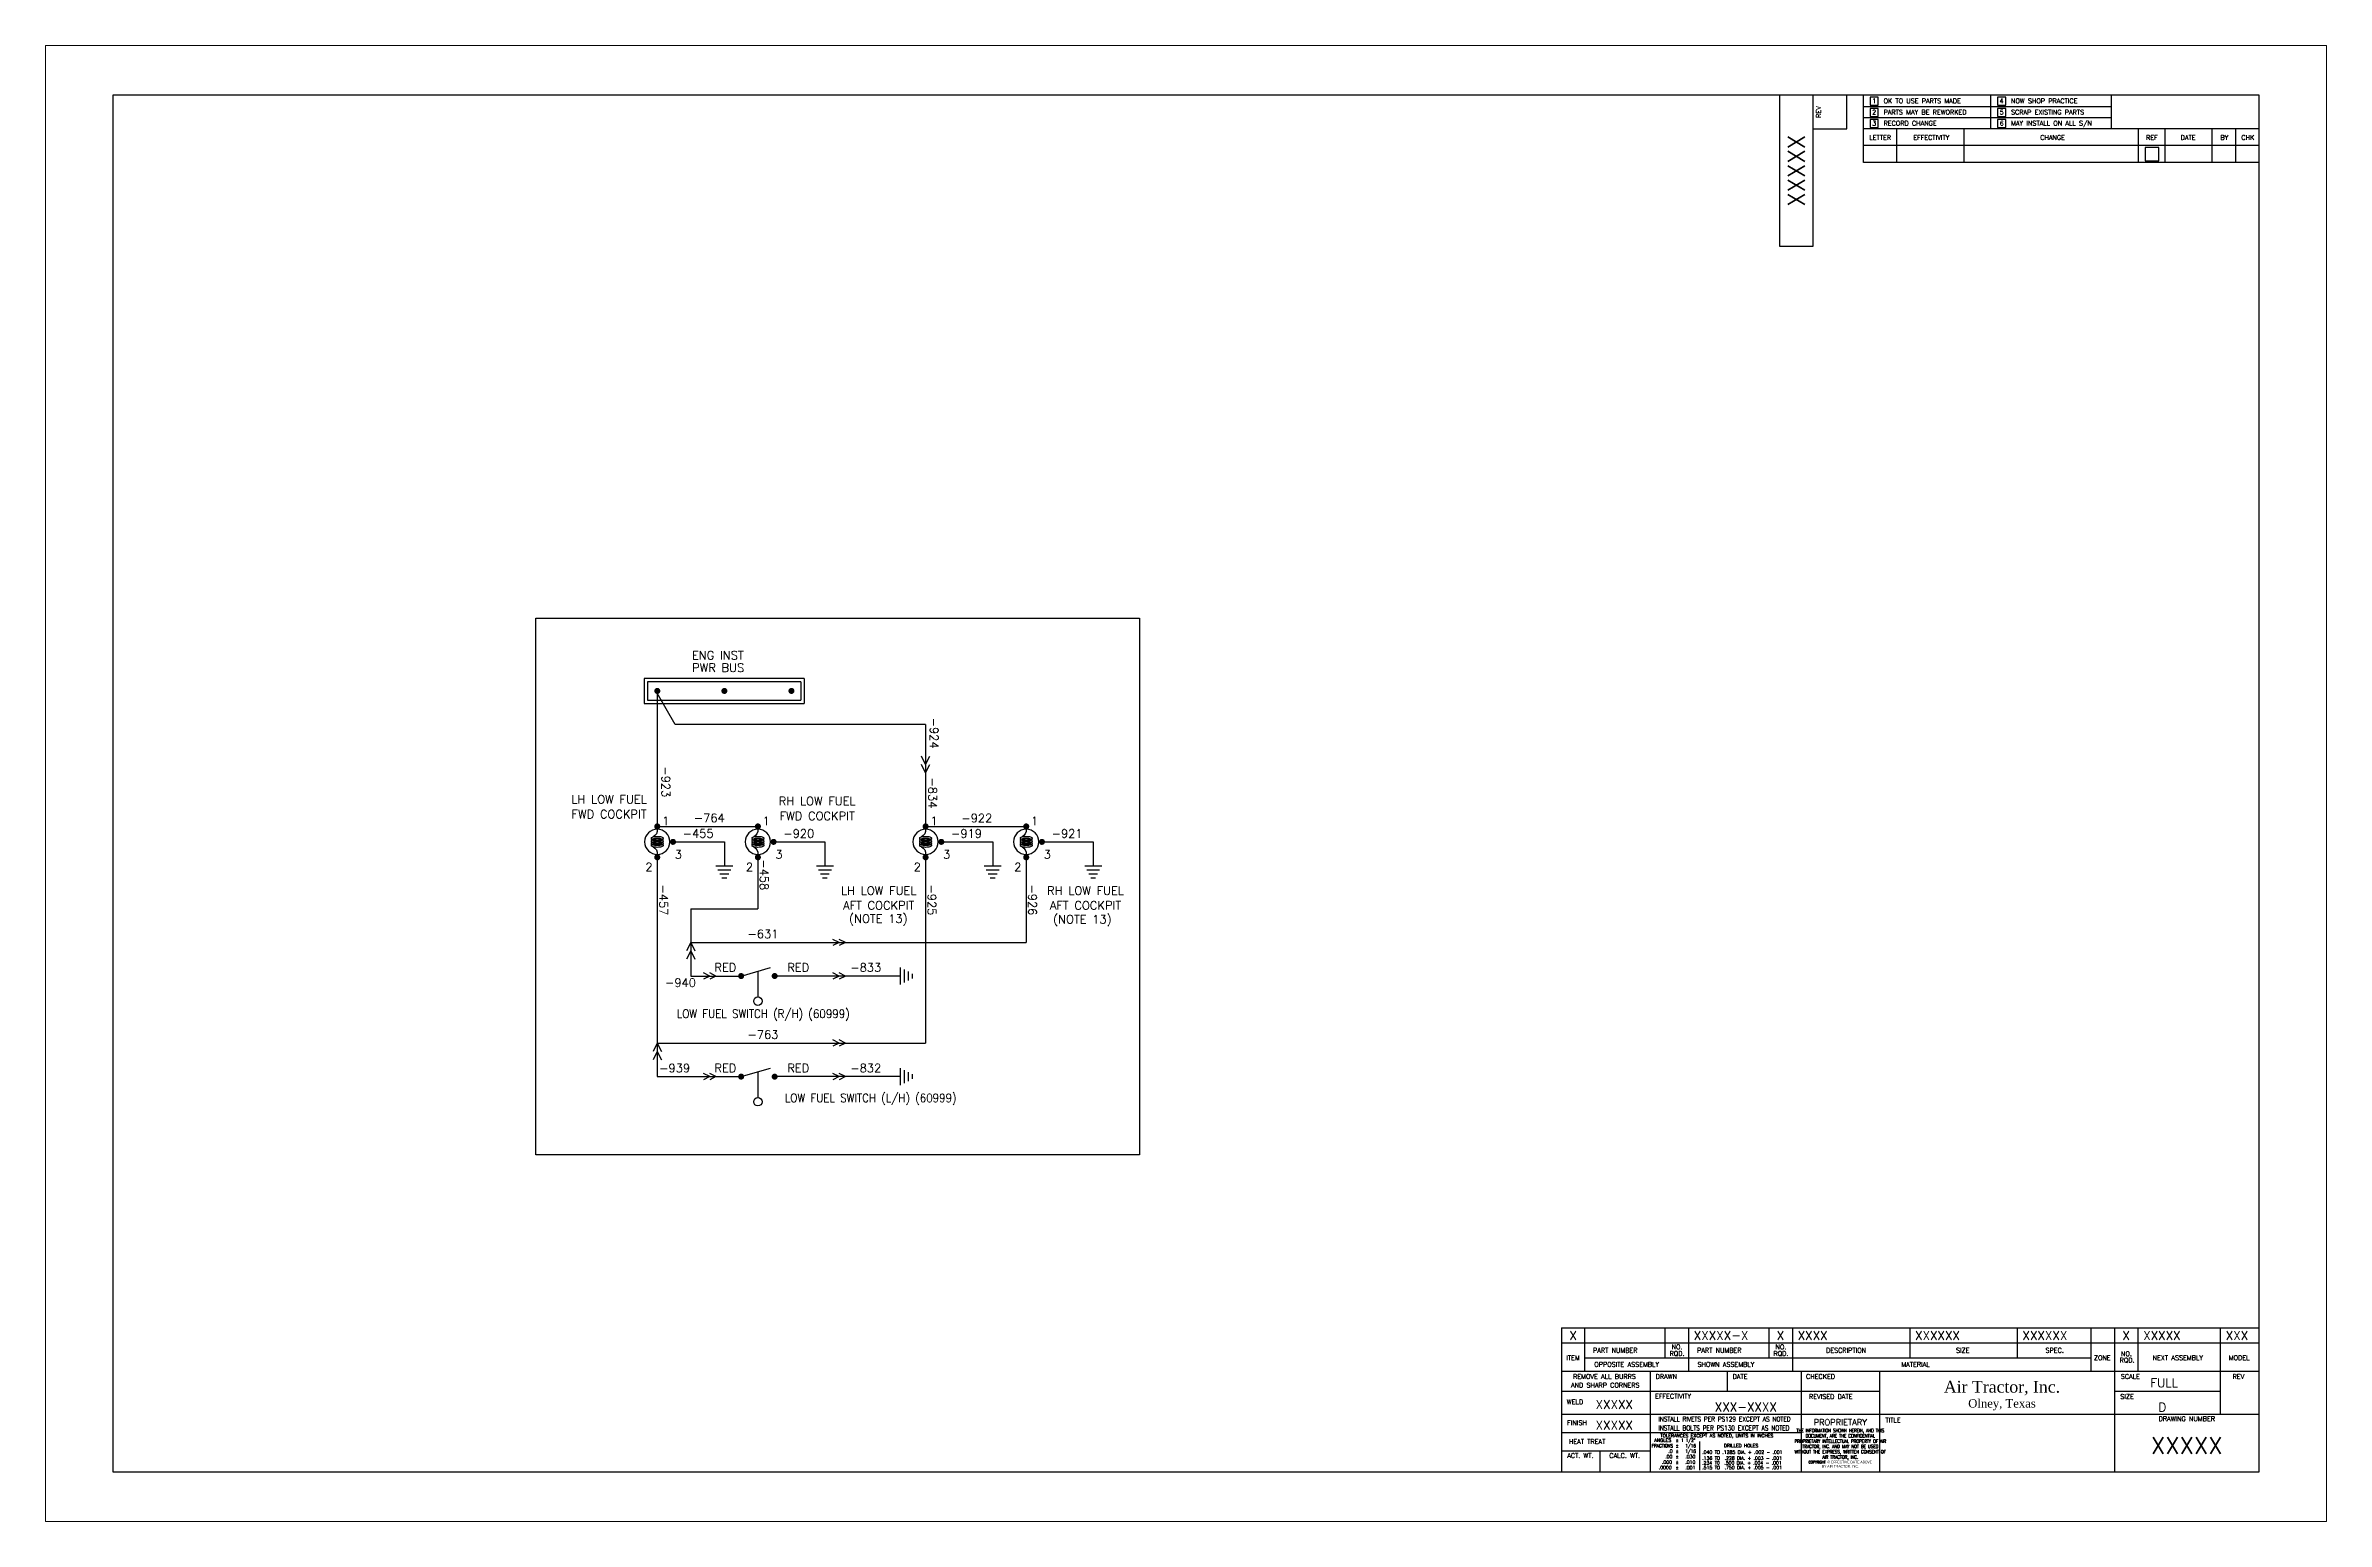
# Paper-space layout 'DX1' of a CAD drawing. Extents: x 0 to 34, y 0 to 22.
# The model-space entities are those that its viewports show. They can reach past a viewport. Long polylines and large blocks are cut down to what shows.
import ezdxf
from ezdxf.enums import TextEntityAlignment as Align

# ---------------------------------------------------------------- set-up
doc = ezdxf.new("R2010")
doc.units = 0
doc.header["$LTSCALE"] = 0.3
doc.header["$MEASUREMENT"] = 0
doc.layers.get('Defpoints').update_dxf_attribs({"linetype": 'CONTINUOUS'})
for name, color, linetype in [('1', 1, 'CONTINUOUS'), ('N', 2, 'CONTINUOUS'), ('NOTES', 2, 'CONTINUOUS'), ('TB', 1, 'CONTINUOUS'), ('TB Border', 9, 'CONTINUOUS'), ('W', 11, 'CONTINUOUS')]:
    doc.layers.add(name, color=color, linetype=linetype)
doc.styles.add('050', font='romans', dxfattribs={"height": 0.05})
doc.styles.add('070', font='ROMANS', dxfattribs={"height": 0.07})
doc.styles.add('130', font='ROMANS', dxfattribs={"height": 0.125})
doc.styles.add('250', font='ROMANS', dxfattribs={"height": 0.25})
doc.styles.add('AT', font='georgia.ttf', dxfattribs={"height": 0.175})
doc.styles.add('ROMANS', font='ROMANS.shx')

# ---------------------------------------------------------------- blocks, each defined once
blk = doc.blocks.new('tbn')
at = {"layer": 'TB', "color": 6}
for p, q in [((-1.17, 0.86), (-1.17, 0)), ((-3.42, 0.585), (-1.17, 0.585)), ((-2.682, 0.452), (-2.682, 0.026))]:
    blk.add_line(p, q, dxfattribs=at)
at = {"layer": 'NOTES', "insert": (-1.142, 0.418), "char_height": 0.078125, "attachment_point": 4, "style": 'ROMANS'}
blk.add_mtext_dynamic_manual_height_columns('\\pxsm0.95,qc;{\\H1.152x;PROPRIETARY\\H0.86806x;\\W0.75;\\P\\H0.64x;\\C41;THE INFORMATION SHOWN HEREIN, AND THIS DOCUMENT, ARE THE CONFIDENTIAL PROPRIETARY INTELLECTUAL PROPERTY OF AIR TRACTOR, INC. AND MAY NOT BE USED WITHOUT THE EXPRESS, WRITTEN CONSENT OF AIR TRACTOR, INC.\\P\\H0.8x;COPYRIGHT \\fArial|b0|i0|c0|p34;\\W1;©\\fMS Shell Dlg|b0|i0|c0|p0;\\W0.75; EFFECTIVE DATE ABOVE\\PBY AIR TRACTOR, INC.}', width=1.11337, gutter_width=0.781, heights=[0], dxfattribs=at)
at = {"layer": 'TB', "color": 6, "style": '070'}
blk.add_text('EFFECTIVITY', height=0.07, dxfattribs=at).set_placement((-3.078, 1.126), align=Align.MIDDLE)
at = {"layer": 'TB', "color": 6, "style": '070', "width": 0.85}
for s, p in [('INSTALL BOLTS PER PS130 EXCEPT AS NOTED', (-2.321, 0.652)), ('INSTALL RIVETS PER PS129 EXCEPT AS NOTED', (-2.312, 0.786))]:
    blk.add_text(s, height=0.07, dxfattribs=at).set_placement(p, align=Align.MIDDLE)
at = {"layer": 'TB', "color": 6, "style": '050'}
for s, width, p in [('FRACTIONS', 0.8, (-3.395, 0.363)), ('1 1/2%%D', 0.9, (-2.959, 0.445)), ('1/16', 0.9, (-2.896, 0.363)), ('1/16', 0.9, (-2.896, 0.282))]:
    blk.add_text(s, height=0.05, dxfattribs=dict(at, width=width)).set_placement(p)
for s, p in [('ANGLES', (-3.357, 0.445)), ('%%P', (-3.043, 0.445)), ('%%P', (-3.043, 0.363)), ('.0000', (-3.292, 0.038)), ('.000', (-3.244, 0.119)), ('.00', (-3.196, 0.2)), ('.0', (-3.149, 0.282)), ('%%P', (-3.043, 0.282)), ('%%P', (-3.043, 0.2)), ('%%P', (-3.043, 0.119)), ('%%P', (-3.043, 0.036)), ('.030', (-2.896, 0.2)), ('.010', (-2.896, 0.119)), ('.001', (-2.896, 0.036)), ('.040 TO .1285 DIA. + .002 - .001', (-2.644, 0.267)), ('.136 TO  .228 DIA. + .003 - .001', (-2.644, 0.178)), ('.234 T0  .500 DIA. + .004 - .001', (-2.644, 0.107)), ('.515 TO  .750 DIA. + .005 - .001', (-2.644, 0.037))]:
    blk.add_text(s, height=0.05, dxfattribs=at).set_placement(p)
for s, p in [('TOLERANCES EXCEPT AS NOTED, UNITS IN INCHES', (-2.426, 0.514)), ('DRILLED HOLES', (-2.064, 0.364))]:
    blk.add_text(s, height=0.05, dxfattribs=at).set_placement(p, align=Align.CENTER)
blk = doc.blocks.new('ATB')
at = {"layer": 'TB', "color": 2, "width": 3.35, "attachment_point": 2, "style": 'AT'}
for s, insert, char_height in [('Air Tractor, Inc.', (-1.675, 0.494), 0.175), ('Olney, Texas', (-1.675, 0.222), 0.125)]:
    blk.add_mtext(s, dxfattribs=dict(at, insert=insert, char_height=char_height))
blk = doc.blocks.new('LIGHT')
at = {"layer": '1', "const_width": 0.045}
for points in [[(-0.208, 0, -1), (-0.253, 0, -1)], [(0.208, 0, 1), (0.253, 0, 1)]]:
    blk.add_lwpolyline(points, format="xyb", close=True, dxfattribs=at)
at = {"layer": '1', "color": 4}
for points in [[(-0.055, -0.088, 0.236857), (-0.046, -0.084, 0.085474), (-0.035, -0.062, 0.043091), (-0.03, -0.036, 0.031808), (-0.027, 0, 0.031808), (-0.03, 0.036, 0.043091), (-0.035, 0.062, 0.085474), (-0.046, 0.084, 0.236857), (-0.055, 0.088, 0.236857), (-0.063, 0.084, 0.085474), (-0.074, 0.062, 0.043091), (-0.08, 0.036, 0.031808), (-0.082, 0, 0.031808), (-0.08, -0.036, 0.043091), (-0.074, -0.062, 0.085474), (-0.063, -0.084, 0.236857)], [(-0.028, -0.088, 0.236857), (-0.019, -0.084, 0.085474), (-0.008, -0.062, 0.043091), (-0.003, -0.036, 0.031808), (0, 0, 0.031808), (-0.003, 0.036, 0.043091), (-0.008, 0.062, 0.085474), (-0.019, 0.084, 0.236857), (-0.028, 0.088, 0.236857), (-0.036, 0.084, 0.085474), (-0.047, 0.062, 0.043091), (-0.053, 0.036, 0.031808), (-0.055, 0, 0.031808), (-0.053, -0.036, 0.043091), (-0.047, -0.062, 0.085474), (-0.036, -0.084, 0.236857)], [(0, -0.088, 0.236857), (0.008, -0.084, 0.085474), (0.019, -0.062, 0.043091), (0.025, -0.036, 0.031808), (0.027, 0, 0.031808), (0.025, 0.036, 0.043091), (0.019, 0.062, 0.085474), (0.008, 0.084, 0.236857), (0, 0.088, 0.236857), (-0.008, 0.084, 0.085474), (-0.019, 0.062, 0.043091), (-0.025, 0.036, 0.031808), (-0.027, 0, 0.031808), (-0.025, -0.036, 0.043091), (-0.019, -0.062, 0.085474), (-0.008, -0.084, 0.236857)], [(0.028, -0.088, 0.236857), (0.037, -0.084, 0.085474), (0.048, -0.062, 0.043091), (0.053, -0.036, 0.031808), (0.056, 0, 0.031808), (0.053, 0.036, 0.043091), (0.048, 0.062, 0.085474), (0.037, 0.084, 0.236857), (0.028, 0.088, 0.236857), (0.02, 0.084, 0.085474), (0.009, 0.062, 0.043091), (0.003, 0.036, 0.031808), (0.001, 0, 0.031808), (0.003, -0.036, 0.043091), (0.009, -0.062, 0.085474), (0.02, -0.084, 0.236857)], [(0.055, -0.088, 0.236857), (0.063, -0.084, 0.085474), (0.074, -0.062, 0.043091), (0.08, -0.036, 0.031808), (0.082, 0, 0.031808), (0.08, 0.036, 0.043091), (0.074, 0.062, 0.085474), (0.063, 0.084, 0.236857), (0.055, 0.088, 0.236857), (0.046, 0.084, 0.085474), (0.035, 0.062, 0.043091), (0.03, 0.036, 0.031808), (0.027, 0, 0.031808), (0.03, -0.036, 0.043091), (0.035, -0.062, 0.085474), (0.046, -0.084, 0.236857)]]:
    blk.add_lwpolyline(points, format="xyb", close=True, dxfattribs=at)
at = {"layer": '1'}
blk.add_circle((0, 0), 0.188, dxfattribs=at)
at = {"layer": '1', "color": 4}
for centre, start, end in [((-0.179, 0.12), 266.141, 330.892), ((0.179, 0.12), 209.108, 273.859)]:
    blk.add_arc(centre, 0.121, start, end, dxfattribs=at)
blk = doc.blocks.new('GR')
at = {"layer": '1'}
for p, q in [((-0.125, 0), (0.125, 0)), ((-0.095, 0.06), (0.095, 0.06)), ((-0.065, 0.12), (0.065, 0.12)), ((-0.035, 0.18), (0.035, 0.18))]:
    blk.add_line(p, q, dxfattribs=at)
blk = doc.blocks.new('WL')
at = {"layer": '1'}
for p, q in [((0, 0), (-0.0625, -0.125)), ((0, 0), (0.0625, -0.125)), ((0, -0.125), (-0.0625, -0.25)), ((0, -0.125), (0.0625, -0.25))]:
    blk.add_line(p, q, dxfattribs=at)

msp = doc.modelspace()

# ---------------------------------------------------------------- linework, layer by layer
at = {"layer": '1'}
for p, q in [((7.924, 11.827), (7.924, 11.452)), ((10.306, 11.827), (7.924, 11.827)), ((7.974, 11.777), (7.974, 11.502)), ((10.256, 11.777), (7.974, 11.777)), ((10.256, 11.777), (10.256, 11.502)), ((10.306, 11.827), (10.306, 11.452)), ((7.924, 11.452), (10.306, 11.452)), ((7.974, 11.502), (10.256, 11.502)), ((9.618, 7.452), (9.618, 7.077)), ((9.618, 5.952), (9.618, 5.577))]:
    msp.add_line(p, q, dxfattribs=at)
at = {"layer": '1', "const_width": 0.045}
for points in [[(8.096, 11.64, 1), (8.141, 11.64, 1)], [(9.096, 11.64, 1), (9.141, 11.64, 1)], [(10.096, 11.64, 1), (10.141, 11.64, 1)], [(8.33, 9.39, -1), (8.375, 9.39, -1)], [(9.83, 9.39, -1), (9.875, 9.39, -1)], [(12.33, 9.39, -1), (12.375, 9.39, -1)], [(13.83, 9.39, -1), (13.875, 9.39, -1)], [(9.391, 7.39, 1), (9.346, 7.39, 1)], [(9.891, 7.39, 1), (9.846, 7.39, 1)], [(9.391, 5.89, 1), (9.346, 5.89, 1)], [(9.891, 5.89, 1), (9.846, 5.89, 1)]]:
    msp.add_lwpolyline(points, format="xyb", close=True, dxfattribs=at)
at = {"layer": '1'}
for points in [[(9.368, 7.39), (9.806, 7.515)], [(9.368, 5.89), (9.806, 6.015)]]:
    msp.add_lwpolyline(points, dxfattribs=at)
for centre in [(9.618, 7.015), (9.618, 5.515)]:
    msp.add_circle(centre, 0.0625, dxfattribs=at)
at = {"layer": 'NOTES'}
for p, q in [((6.309, 12.724), (15.309, 12.724)), ((6.309, 4.724), (6.309, 12.724)), ((15.309, 12.724), (15.309, 4.724)), ((15.309, 4.724), (6.309, 4.724))]:
    msp.add_line(p, q, dxfattribs=at)
at = {"layer": 'TB', "color": 9}
for p, q in [((24.849, 20.52), (24.849, 18.27)), ((25.349, 18.27), (25.349, 20.52)), ((25.849, 20.02), (25.849, 20.52)), ((26.099, 19.52), (26.099, 20.52)), ((29.799, 20.02), (29.799, 20.52)), ((25.349, 20.02), (25.849, 20.02)), ((32, 20.02), (26.099, 20.02)), ((24.849, 18.27), (25.349, 18.27)), ((21.599, 2.145), (21.599, 0)), ((29.839, 2.145), (29.839, 0)), ((21.599, 1.5), (32, 1.5)), ((22.919, 1.5), (22.919, 0)), ((26.339, 1.5), (26.339, 0)), ((21.599, 0.86), (32, 0.86))]:
    msp.add_line(p, q, dxfattribs=at)
at = {"layer": 'TB', "color": 6}
for p, q in [((28, 20.02), (28, 20.52)), ((26.099, 20.353), (29.799, 20.353)), ((26.099, 20.187), (29.799, 20.187)), ((32, 19.77), (26.099, 19.77)), ((26.599, 19.52), (26.599, 20.02)), ((27.599, 19.52), (27.599, 20.02)), ((30.2, 19.52), (30.2, 20.02)), ((30.599, 19.52), (30.599, 20.02)), ((31.299, 19.52), (31.299, 20.02)), ((31.649, 19.52), (31.649, 20.02)), ((32, 19.52), (26.099, 19.52)), ((21.599, 2.145), (32, 2.145)), ((21.939, 2.145), (21.939, 1.5)), ((23.14, 2.145), (23.14, 1.7)), ((23.489, 2.145), (23.489, 1.5)), ((24.689, 2.145), (24.689, 1.7)), ((25.04, 2.145), (25.04, 1.5)), ((26.79, 2.145), (26.79, 1.7)), ((28.39, 2.145), (28.39, 1.7)), ((29.489, 2.145), (29.489, 1.5)), ((30.189, 2.145), (30.189, 1.5)), ((31.419, 2.145), (31.419, 0.86)), ((21.599, 1.92), (32, 1.92)), ((21.939, 1.7), (29.489, 1.7)), ((24.069, 1.5), (24.069, 1.2)), ((25.169, 1.5), (25.169, 1.2)), ((21.599, 1.2), (26.339, 1.2)), ((25.169, 1.2), (25.169, 0.86)), ((29.839, 1.2), (31.419, 1.2)), ((21.599, 0.585), (22.919, 0.585)), ((21.599, 0.31), (22.919, 0.31)), ((22.169, 0.31), (22.169, 0))]:
    msp.add_line(p, q, dxfattribs=at)
for points in [[(26.32, 20.49), (26.2, 20.49), (26.2, 20.37), (26.32, 20.37)], [(28.22, 20.49), (28.099, 20.49), (28.099, 20.37), (28.22, 20.37)], [(26.32, 20.323), (26.2, 20.323), (26.2, 20.203), (26.32, 20.203)], [(26.32, 20.157), (26.2, 20.157), (26.2, 20.037), (26.32, 20.037)], [(28.22, 20.323), (28.099, 20.323), (28.099, 20.203), (28.22, 20.203)], [(28.22, 20.157), (28.099, 20.157), (28.099, 20.037), (28.22, 20.037)], [(30.5, 19.74), (30.299, 19.74), (30.299, 19.54), (30.5, 19.54)]]:
    msp.add_lwpolyline(points, close=True, dxfattribs=at)
at = {"layer": 'TB Border', "color": 9}
msp.add_lwpolyline([(32, 0), (32, 20.52), (0, 20.52), (0, 0)], close=True, dxfattribs=at)
at = {"layer": 'W'}
for p, q in [((8.385, 11.14), (8.096, 11.64)), ((8.118, 11.64), (8.118, 9.62)), ((12.118, 11.14), (8.385, 11.14)), ((12.118, 11.14), (12.118, 9.62)), ((8.118, 9.62), (9.618, 9.62)), ((12.118, 9.62), (13.618, 9.62)), ((8.368, 9.39), (9.118, 9.39)), ((9.118, 9.39), (9.118, 9.033)), ((9.868, 9.39), (10.618, 9.39)), ((10.618, 9.39), (10.618, 9.033)), ((12.368, 9.39), (13.118, 9.39)), ((13.118, 9.39), (13.118, 9.033)), ((13.868, 9.39), (14.618, 9.39)), ((14.618, 9.39), (14.618, 9.033)), ((8.118, 9.159), (8.118, 5.89)), ((9.618, 9.159), (9.618, 8.39)), ((12.118, 9.159), (12.118, 6.39)), ((13.618, 9.159), (13.618, 7.89)), ((8.618, 8.39), (9.618, 8.39)), ((8.618, 8.39), (8.618, 7.39)), ((8.618, 7.89), (13.618, 7.89)), ((8.618, 7.39), (9.368, 7.39)), ((11.743, 7.39), (9.868, 7.39)), ((8.118, 6.39), (12.118, 6.39)), ((8.118, 5.89), (9.368, 5.89)), ((11.743, 5.89), (9.868, 5.89))]:
    msp.add_line(p, q, dxfattribs=at)

# ---------------------------------------------------------------- block references
at = {"layer": '1', "xscale": -1}
for name, p, rotation in [('LIGHT', (8.118, 9.39), 90), ('LIGHT', (9.618, 9.39), 90), ('LIGHT', (12.118, 9.39), 90), ('LIGHT', (13.618, 9.39), 90), ('GR', (11.743, 7.39), 270), ('GR', (11.743, 5.89), 270)]:
    msp.add_blockref(name, p, dxfattribs=dict(at, rotation=rotation))
at = {"layer": '1', "xscale": 0.75, "yscale": 0.75, "zscale": 0.75, "rotation": 270}
for p in [(10.923, 7.89), (8.993, 7.39), (10.923, 7.39), (10.923, 6.39), (8.993, 5.89), (10.923, 5.89)]:
    msp.add_blockref('WL', p, dxfattribs=at)
at = {"layer": 'NOTES'}
msp.add_blockref('tbn', (26.339, 0), dxfattribs=at)
at = {"layer": 'TB'}
msp.add_blockref('ATB', (29.839, 0.86), dxfattribs=at)
at = {"layer": 'W', "xscale": -1, "rotation": 180}
for name, p in [('WL', (12.118, 10.417)), ('GR', (9.118, 9.033)), ('GR', (10.618, 9.033)), ('GR', (13.118, 9.033)), ('GR', (14.618, 9.033))]:
    msp.add_blockref(name, p, dxfattribs=at)
at = {"layer": 'W'}
for p in [(8.618, 7.89), (8.118, 6.39)]:
    msp.add_blockref('WL', p, dxfattribs=at)

# ---------------------------------------------------------------- texts
at = {"layer": 'N', "style": '130'}
for s, p in [('ENG INST', (8.635, 12.11)), ('PWR BUS', (8.637, 11.924)), ('-455', (8.497, 9.452)), ('-764', (8.663, 9.685)), ('-920', (9.997, 9.452)), ('-919', (12.497, 9.452)), ('-922', (12.651, 9.682)), ('-921', (13.997, 9.452)), ('-631', (9.463, 7.955)), ('RED', (8.97, 7.455)), ('RED', (10.056, 7.455)), ('-833', (10.995, 7.455)), ('-940', (8.234, 7.228)), ('-763', (9.463, 6.455)), ('-939', (8.147, 5.955)), ('RED', (8.97, 5.955)), ('RED', (10.056, 5.955)), ('-832', (10.995, 5.955))]:
    msp.add_text(s, height=0.125, dxfattribs=at).set_placement(p)
for s, p in [('-924', (12.183, 11.242)), ('-923', (8.183, 10.516)), ('-834', (12.16, 10.349)), ('-458', (9.649, 9.13)), ('-457', (8.149, 8.755)), ('-925', (12.149, 8.755)), ('-926', (13.649, 8.755))]:
    msp.add_text(s, height=0.125, rotation=270, dxfattribs=at).set_placement(p)
for s, p in [('LH LOW FUEL', (7.4, 10.024)), ('FWD COCKPIT', (7.4, 9.803)), ('RH LOW FUEL', (10.502, 9.998)), ('FWD COCKPIT', (10.502, 9.777)), ('LH LOW FUEL', (11.419, 8.664)), ('AFT COCKPIT', (11.419, 8.443)), ('RH LOW FUEL', (14.502, 8.664)), ('AFT COCKPIT', (14.502, 8.443)), ('(NOTE 13)', (11.413, 8.236)), ('(NOTE 13)', (14.456, 8.227))]:
    msp.add_text(s, height=0.125, dxfattribs=at).set_placement(p, align=Align.MIDDLE)
for s, p in [('1', (8.243, 9.64)), ('1', (9.743, 9.64)), ('1', (12.243, 9.64)), ('1', (13.743, 9.64)), ('3', (8.431, 9.14)), ('3', (9.931, 9.14)), ('3', (12.431, 9.14)), ('3', (13.931, 9.14)), ('2', (7.993, 8.952)), ('2', (9.493, 8.952)), ('2', (11.993, 8.952)), ('2', (13.493, 8.952))]:
    msp.add_text(s, height=0.125, dxfattribs=at).set_placement(p, align=Align.CENTER)
at = {"layer": 'N', "style": '130', "width": 0.9}
for s, p in [('LOW FUEL SWITCH (R/H) (60999)', (9.698, 6.765)), ('LOW FUEL SWITCH (L/H) (60999)', (11.3, 5.51))]:
    msp.add_text(s, height=0.125, dxfattribs=at).set_placement(p, align=Align.CENTER)
at = {"layer": 'NOTES', "color": 11, "style": '250'}
msp.add_text('XXXXX', height=0.25, rotation=90, dxfattribs=at).set_placement((25.099, 19.395), align=Align.MIDDLE)
at = {"layer": 'NOTES', "style": '130'}
for p in [(21.77, 1.968), (24.864, 1.968), (30.014, 1.968)]:
    msp.add_text('X', height=0.13, dxfattribs=at).set_placement(p, align=Align.CENTER)
for s, p in [('XXXXX-X', (23.57, 1.968)), ('XXXX', (25.119, 1.968)), ('XXXXXX', (26.869, 1.968)), ('XXXXXX', (28.47, 1.968)), ('XXXXX', (30.27, 1.968)), ('XXX', (31.5, 1.968)), ('FULL', (30.376, 1.26)), ('XXXXX', (22.106, 0.938)), ('XXX-XXXX', (23.884, 0.9)), ('D', (30.496, 0.898)), ('XXXXX', (22.106, 0.628))]:
    msp.add_text(s, height=0.13, dxfattribs=at).set_placement(p)
at = {"layer": 'NOTES', "color": 11, "style": '250'}
msp.add_text('XXXXX', height=0.25, dxfattribs=at).set_placement((30.919, 0.39), align=Align.MIDDLE)
at = {"layer": 'TB', "color": 6, "style": '070'}
for s, p in [('1', (26.229, 20.4)), ('OK TO USE PARTS MADE', (26.399, 20.4)), ('4', (28.13, 20.4)), ('NOW SHOP PRACTICE', (28.299, 20.4)), ('2', (26.229, 20.233)), ('3', (26.229, 20.067)), ('PARTS MAY BE REWORKED', (26.399, 20.233)), ('RECORD CHANGE', (26.399, 20.067)), ('5', (28.13, 20.233)), ('6', (28.13, 20.067)), ('SCRAP EXISTING PARTS', (28.299, 20.233)), ('MAY INSTALL ON ALL S/N', (28.299, 20.067))]:
    msp.add_text(s, height=0.07, dxfattribs=at).set_placement(p)
msp.add_text('REV', height=0.07, rotation=90, dxfattribs=at).set_placement((25.43, 20.27), align=Align.MIDDLE)
for s, p in [('LETTER', (26.349, 19.89)), ('EFFECTIVITY', (27.11, 19.89)), ('CHANGE', (28.919, 19.89)), ('REF', (30.399, 19.89)), ('DATE', (30.939, 19.89)), ('BY', (31.479, 19.89)), ('CHK', (31.829, 19.89)), ('ITEM', (21.77, 1.7)), ('PART NUMBER', (22.399, 1.81)), ('RQD.', (23.32, 1.76)), ('NO.', (23.32, 1.86)), ('PART NUMBER', (23.95, 1.81)), ('RQD.', (24.869, 1.76)), ('NO.', (24.869, 1.86)), ('DESCRIPTION', (25.84, 1.81)), ('SIZE', (27.579, 1.81)), ('SPEC.', (28.95, 1.81)), ('ZONE', (29.66, 1.7)), ('NO.', (30.019, 1.76)), ('NEXT ASSEMBLY ', (30.809, 1.7)), ('MODEL', (31.7, 1.7)), ('REMOVE ALL BURRS', (22.239, 1.42)), ('OPPOSITE ASSEMBLY', (22.57, 1.6)), ('DRAWN', (23.16, 1.42)), ('SHOWN ASSEMBLY', (24.049, 1.6)), ('DATE', (24.259, 1.42)), ('CHECKED', (25.459, 1.42)), ('MATERIAL', (26.875, 1.6)), ('RQD.', (30.029, 1.66)), ('SCALE', (30.079, 1.42)), ('REV', (31.689, 1.42)), ('WELD', (21.799, 1.04)), ('AND SHARP CORNERS', (22.25, 1.29)), ('REVISED DATE', (25.611, 1.12)), ('SIZE', (30.029, 1.12)), ('FINISH', (21.829, 0.73)), ('TITLE', (26.54, 0.77)), ('DRAWING NUMBER', (30.919, 0.79)), ('HEAT TREAT', (21.98, 0.45)), ('ACT. WT.', (21.88, 0.24)), ('CALC. WT.', (22.54, 0.24))]:
    msp.add_text(s, height=0.07, dxfattribs=at).set_placement(p, align=Align.MIDDLE)

psp = doc.layouts.new('DX1')

# ---------------------------------------------------------------- viewports
at = {"layer": 'Defpoints'}
psp.add_viewport(center=(17, 11), size=(34, 22), view_center_point=(16, 10.26), view_height=22, dxfattribs=at)

doc.saveas('drawing.dxf')
